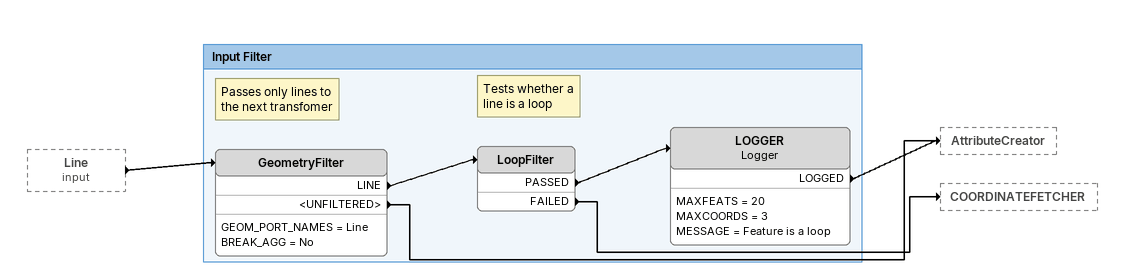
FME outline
Line (input) [outside]
    -> GeometryFilter

Bookmark: Input Filter
Note: Passes only lines to / the next transfomer
GeometryFilter
    GEOM_PORT_NAMES = Line
    BREAK_AGG = No
    LINE -> LoopFilter
    <UNFILTERED> -> AttributeCreator
Note: Tests whether a / line is a loop
LoopFilter
    PASSED -> LOGGER
    FAILED -> COORDINATEFETCHER
LOGGER: Logger
    MAXFEATS = 20
    MAXCOORDS = 3
    MESSAGE = Feature is a loop
    LOGGED -> AttributeCreator
